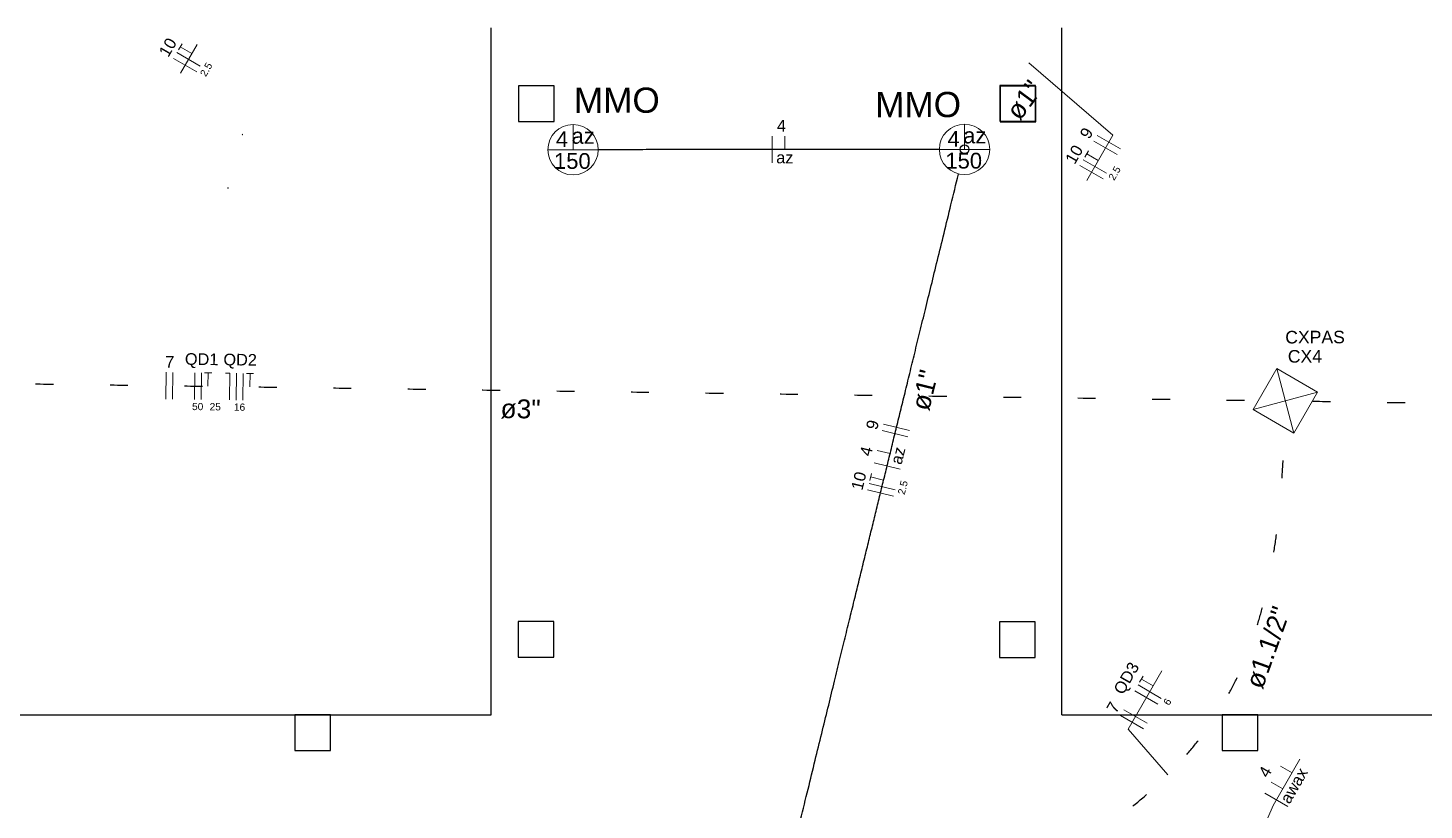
# Model space of a CAD drawing. Extents: x 210 to 779, y 61 to 241.
# Drawn here: x 473.08 to 480.91, y 138.89 to 143.28 of the extents above; entities that cross this region are included whole.
import ezdxf

# ---------------------------------------------------------------- set-up
doc = ezdxf.new("R2010")
doc.units = 0
doc.header["$LTSCALE"] = 2
for name, pattern in [('DASHED', [19.05, 12.7, -6.35]), ('DOT2', [3.175, 0, -3.175]), ('TRACEJADO_G', [0.375, 0.25, -0.125])]:
    doc.linetypes.add(name, pattern=pattern)
doc.layers.get('0').update_dxf_attribs({"linetype": 'CONTINUOUS'})
for name, color, linetype in [('A-PAREDE', 5, 'CONTINUOUS'), ('A-PISOS', 2, 'CONTINUOUS'), ('A-PISOS-CTEL', 2, 'TRACEJADO_G')]:
    doc.layers.add(name, color=color, linetype=linetype)
for name, color, linetype, lineweight in [('EL-Condutos', 4, 'CONTINUOUS', 30), ('EL-Fios', 9, 'CONTINUOUS', 20), ('EL-Pontos', 9, 'CONTINUOUS', 20), ('EL-Textos condutos', 7, 'CONTINUOUS', 20), ('EL-Textos fios', 7, 'CONTINUOUS', 20), ('EL-Textos pontos', 5, 'CONTINUOUS', 20), ('P-SIMBOL', 5, 'CONTINUOUS', 20)]:
    doc.layers.add(name, color=color, linetype=linetype, lineweight=lineweight)
doc.styles.add('Arial', font='arial.ttf')

# ---------------------------------------------------------------- blocks, each defined once
blk = doc.blocks.new('ADM')
at = {"layer": 'A-PAREDE', "color": 251}
for points in [[(7.3291, 2.6261), (7.3291, 2.4261), (7.5291, 2.4261), (7.5291, 2.6261)], [(10.0291, 2.624), (10.0291, 2.424), (10.2291, 2.424), (10.2291, 2.624)]]:
    blk.add_lwpolyline(points, close=True, dxfattribs=at)
at = {"layer": 'A-PISOS', "color": 251}
for p, q in [((7.175, -0.9), (7.175, 2.95)), ((10.375, -0.9), (10.375, 2.95))]:
    blk.add_line(p, q, dxfattribs=at)
at = {"layer": 'A-PISOS-CTEL', "color": 251, "linetype": 'DASHED', "ltscale": 150}
for p, q in [((0.9, -0.9), (7.175, -0.9)), ((10.375, -0.9), (16.65, -0.9))]:
    blk.add_line(p, q, dxfattribs=at)
for points in [[(7.3267, -0.378), (7.3267, -0.578), (7.5267, -0.578), (7.5267, -0.378)], [(10.0257, -0.3791), (10.0257, -0.5791), (10.2257, -0.5791), (10.2257, -0.3791)], [(6.075, -1.1), (6.275, -1.1), (6.275, -0.9), (6.075, -0.9)], [(11.275, -1.1), (11.475, -1.1), (11.475, -0.9), (11.275, -0.9)]]:
    blk.add_lwpolyline(points, close=True, dxfattribs=at)

msp = doc.modelspace()

# ---------------------------------------------------------------- linework, layer by layer
at = {"color": 8}
msp.add_lwpolyline([(478.5256, 142.9532), (478.5257, 142.7534), (478.7255, 142.7535), (478.7254, 142.9533), (478.5256, 142.9532)], close=True, dxfattribs=at)
for centre in [(474.2809, 142.6892), (474.2002, 142.3894), (474.2002, 142.3894)]:
    msp.add_arc(centre, 0.01, 240, 270, dxfattribs=at)
at = {"layer": 'EL-Condutos', "linetype": 'Continuous'}
msp.add_circle((478.3278, 142.5958), 0.025, dxfattribs=at)
for points in [[(478.1877, 142.5957), (478.0989, 142.5956), (478.0152, 142.5955), (477.9364, 142.5955), (477.862, 142.5954), (477.7916, 142.5953), (477.7249, 142.5953), (477.6616, 142.5952), (477.6012, 142.5952), (477.5433, 142.5951), (477.4877, 142.5951), (477.434, 142.595), (477.3817, 142.595), (477.3305, 142.5949), (477.2801, 142.5949), (477.23, 142.5948), (477.1799, 142.5948), (477.1295, 142.5948), (477.0783, 142.5947), (477.026, 142.5947), (476.9723, 142.5946), (476.9167, 142.5946), (476.8589, 142.5945), (476.7985, 142.5944), (476.7351, 142.5944), (476.6684, 142.5943), (476.5981, 142.5943), (476.5236, 142.5942), (476.4448, 142.5941), (476.3611, 142.594), (476.2723, 142.594)], [(477.4088, 138.8386), (477.4507, 139.0099), (477.49, 139.1707), (477.527, 139.3218), (477.5618, 139.464), (477.5945, 139.5979), (477.6254, 139.7244), (477.6547, 139.8441), (477.6825, 139.9578), (477.7091, 140.0663), (477.7345, 140.1703), (477.759, 140.2706), (477.7828, 140.3678), (477.8061, 140.4628), (477.8289, 140.5563), (477.8516, 140.6491), (477.8743, 140.7418), (477.8972, 140.8353), (477.9204, 140.9302), (477.9441, 141.0274), (477.9686, 141.1275), (477.994, 141.2314), (478.0205, 141.3397), (478.0483, 141.4532), (478.0775, 141.5727), (478.1084, 141.6989), (478.1411, 141.8326), (478.1758, 141.9744), (478.2127, 142.1252), (478.2519, 142.2857), (478.2937, 142.4566)]]:
    msp.add_spline(points, degree=3, dxfattribs=at)
at = {"layer": 'EL-Condutos', "linetype": 'DOT2', "ltscale": 0.05}
for points in [[(467.6915, 141.3542), (468.2857, 141.3462), (468.842, 141.3387), (469.3632, 141.3316), (469.852, 141.325), (470.3111, 141.3188), (470.7432, 141.313), (471.1512, 141.3075), (471.5376, 141.3023), (471.9054, 141.2973), (472.257, 141.2926), (472.5954, 141.288), (472.9232, 141.2836), (473.2432, 141.2793), (473.558, 141.275), (473.8705, 141.2708), (474.1833, 141.2666), (474.4992, 141.2623), (474.8209, 141.2579), (475.1511, 141.2535), (475.4926, 141.2489), (475.8481, 141.2441), (476.2202, 141.239), (476.6119, 141.2338), (477.0257, 141.2282), (477.4644, 141.2222), (477.9307, 141.2159), (478.4274, 141.2092), (478.9572, 141.2021), (479.5228, 141.1944), (480.1269, 141.1863)], [(480.2811, 141.1839), (480.5747, 141.1794), (480.85, 141.1752), (481.1085, 141.1713), (481.3513, 141.1676), (481.5799, 141.1641), (481.7954, 141.1608), (481.9992, 141.1577), (482.1925, 141.1547), (482.3767, 141.1519), (482.5532, 141.1492), (482.723, 141.1466), (482.8877, 141.1441), (483.0484, 141.1417), (483.2065, 141.1393), (483.3633, 141.1369), (483.52, 141.1345), (483.678, 141.1321), (483.8386, 141.1296), (484.003, 141.1271), (484.1726, 141.1245), (484.3486, 141.1218), (484.5324, 141.119), (484.7252, 141.1161), (484.9285, 141.113), (485.1433, 141.1097), (485.3711, 141.1062), (485.6132, 141.1025), (485.8708, 141.0986), (486.1453, 141.0944), (486.4379, 141.0899)], [(476.5771, 137.839), (476.8742, 137.9135), (477.1542, 137.9886), (477.4177, 138.0644), (477.6653, 138.1411), (477.8973, 138.2189), (478.1143, 138.298), (478.3168, 138.3785), (478.5054, 138.4607), (478.6804, 138.5447), (478.8424, 138.6306), (478.9919, 138.7187), (479.1295, 138.8091), (479.2555, 138.902), (479.3705, 138.9976), (479.475, 139.0961), (479.5695, 139.1976), (479.6546, 139.3023), (479.7306, 139.4104), (479.7981, 139.5221), (479.8576, 139.6375), (479.9096, 139.7568), (479.9546, 139.8803), (479.9932, 140.008), (480.0257, 140.1401), (480.0527, 140.2769), (480.0747, 140.4185), (480.0922, 140.5651), (480.1058, 140.7168), (480.1158, 140.8738), (480.1228, 141.0364)]]:
    msp.add_spline(points, degree=3, dxfattribs=at)
at = {"layer": 'EL-Fios'}
for p, q in [((474.0408, 143.0632), (473.9109, 143.1382)), ((473.9197, 143.1534), (473.9397, 143.188)), ((473.9946, 143.1332), (473.9297, 143.1707)), ((474.0221, 143.0307), (473.8922, 143.1057)), ((477.2488, 142.5198), (477.2487, 142.6698)), ((477.3198, 142.5949), (477.3197, 142.6699)), ((479.2022, 142.5986), (479.0723, 142.6736)), ((479.0028, 142.5531), (479.0228, 142.5878)), ((479.1835, 142.5662), (479.0536, 142.6412)), ((479.1052, 142.4305), (478.9753, 142.5055)), ((479.1239, 142.463), (478.994, 142.538)), ((479.0777, 142.533), (479.0128, 142.5705)), ((473.8489, 141.1961), (473.8509, 141.3461)), ((473.8864, 141.1955), (473.8884, 141.3455)), ((474.0088, 141.1939), (474.0108, 141.3439)), ((474.0463, 141.1934), (474.0483, 141.3434)), ((474.0658, 141.3431), (474.1058, 141.3426)), ((474.0848, 141.2679), (474.0858, 141.3429)), ((474.1833, 141.3416), (474.2083, 141.3412)), ((474.2062, 141.1912), (474.2083, 141.3412)), ((474.2437, 141.1907), (474.2458, 141.3407)), ((474.2812, 141.1902), (474.2832, 141.3402)), ((474.3008, 141.3399), (474.3408, 141.3394)), ((474.3197, 141.2647), (474.3208, 141.3397)), ((478.0107, 140.984), (477.865, 141.0197)), ((478.0197, 141.0205), (477.8739, 141.0561)), ((477.9105, 140.89), (477.8377, 140.9078)), ((477.9665, 140.8032), (477.8208, 140.8388)), ((477.9382, 140.6875), (477.7925, 140.7231)), ((477.7967, 140.7401), (477.8062, 140.779)), ((477.8743, 140.7418), (477.8014, 140.7596)), ((477.9293, 140.6511), (477.7836, 140.6867)), ((479.31, 139.6083), (479.33, 139.6429)), ((479.3849, 139.5881), (479.32, 139.6256)), ((479.4124, 139.4857), (479.2825, 139.5607)), ((479.4311, 139.5181), (479.3012, 139.5931)), ((479.3512, 139.3796), (479.2213, 139.4546)), ((479.3324, 139.3471), (479.2025, 139.4221)), ((480.1644, 139.1011), (480.0995, 139.1386)), ((480.1416, 138.9116), (480.0117, 138.9866)), ((480.1122, 139.0106), (480.0472, 139.0481))]:
    msp.add_line(p, q, dxfattribs=at)
at = {"layer": 'EL-Pontos', "linetype": 'Continuous'}
msp.add_circle((478.3278, 142.5958), 0.025, dxfattribs=at)
at = {"layer": 'EL-Textos fios'}
for p, q in [((474.0234, 143.183), (473.9306, 143.0223)), ((478.6882, 143.0811), (479.1599, 142.6753)), ((479.1599, 142.6753), (479.0137, 142.4221)), ((479.2448, 139.3454), (479.4339, 139.6729)), ((479.4682, 139.0893), (479.2448, 139.3454)), ((480.0579, 138.9167), (480.2082, 139.1769)), ((479.9659, 138.7055), (480.0579, 138.9167))]:
    msp.add_line(p, q, dxfattribs=at)
at = {"layer": 'P-SIMBOL'}
for p, q in [((476.1323, 142.5938), (476.1323, 142.7351)), ((478.3278, 142.5958), (478.3278, 142.7371)), ((475.9911, 142.5938), (476.2736, 142.5938)), ((478.1865, 142.5958), (478.469, 142.5958)), ((479.9459, 141.1378), (480.0784, 141.3673)), ((480.0784, 141.3673), (480.3079, 141.2348)), ((480.0784, 141.3673), (480.1754, 141.0053)), ((479.9459, 141.1378), (480.3079, 141.2348)), ((480.1754, 141.0053), (480.3079, 141.2348)), ((479.9459, 141.1378), (480.1754, 141.0053))]:
    msp.add_line(p, q, dxfattribs=at)
for centre in [(476.1323, 142.5938), (478.3278, 142.5958)]:
    msp.add_circle(centre, 0.1412, dxfattribs=at)

# ---------------------------------------------------------------- block references
msp.add_blockref('ADM', (468.4977, 140.3267))

# ---------------------------------------------------------------- texts
at = {"layer": 'EL-Textos condutos', "char_height": 0.1059, "attachment_point": 8, "line_spacing_factor": 0.798, "style": 'Arial'}
for s, insert, width, rotation in [('ø1"', (478.707, 142.8399), 0.38124, 53.40526), ('ø1"', (478.1578, 141.2334), 0.38124, 76.25481), ('ø3"', (475.8375, 141.0855), 0.38124, 359.22637), ('ø1.1/2"', (480.0804, 139.7851), 0.88956, 70.31897)]:
    msp.add_mtext(s, dxfattribs=dict(at, insert=insert, width=width, rotation=rotation))
at = {"layer": 'EL-Textos fios', "attachment_point": 8, "line_spacing_factor": 0.798, "style": 'Arial'}
for s, insert, char_height, width, rotation in [('10', (473.8883, 143.1514), 0.06531, 0.156732, 60), ('2.5', (474.0929, 143.0333), 0.04059, 0.146142, 60), ('4', (477.3009, 142.6957), 0.0653, 0.078366, 0.05227), ('9', (479.0406, 142.6703), 0.0653, 0.078366, 60), ('10', (478.9716, 142.5508), 0.06531, 0.156732, 60), ('az', (477.32, 142.5167), 0.06531, 0.156732, 0.05227), ('2.5', (479.1871, 142.4518), 0.04059, 0.146142, 60), ('7', (473.8702, 141.3719), 0.0653, 0.078366, 359.22721), ('QD1', (474.0488, 141.3692), 0.06531, 0.235098, 359.22721), ('QD2', (474.2648, 141.3663), 0.06531, 0.235098, 359.22721), ('50', (474.0269, 141.1334), 0.04059, 0.097428, 359.22721), ('25', (474.1254, 141.132), 0.04059, 0.097428, 359.22721), ('16', (474.2617, 141.1301), 0.04059, 0.097428, 359.22721), ('9', (477.8441, 141.0442), 0.0653, 0.078366, 76.25481), ('4', (477.8081, 140.8958), 0.0653, 0.078366, 76.25481), ('az', (477.9867, 140.8712), 0.06531, 0.156732, 76.25481), ('10', (477.7674, 140.7294), 0.06531, 0.156732, 76.25481), ('2.5', (478.0018, 140.6948), 0.04059, 0.146142, 76.25481), ('QD3', (479.2789, 139.6061), 0.06531, 0.235098, 60), ('7', (479.1894, 139.4511), 0.0653, 0.078366, 60), ('6', (479.4834, 139.4881), 0.0406, 0.048714, 60), ('4', (480.0416, 139.0902), 0.0653, 0.078366, 60), ('ax', (480.2326, 139.0619), 0.06531, 0.156732, 60), ('aw', (480.1803, 138.9714), 0.06531, 0.156732, 60)]:
    msp.add_mtext(s, dxfattribs=dict(at, insert=insert, char_height=char_height, width=width, rotation=rotation))
at = {"layer": 'EL-Textos pontos', "attachment_point": 8, "line_spacing_factor": 0.798, "style": 'Arial'}
for s, insert, char_height, width, rotation in [('MMO', (476.3777, 142.7988), 0.1412, 0.16944, 0.09153), ('MMO', (478.0674, 142.7744), 0.1412, 0.16944, 0.09153), ('4', (476.0705, 142.6091), 0.0882, 0.1059, 0.00007), ('az', (476.1889, 142.6261), 0.08825, 0.2118, 0.00007), ('4', (478.2666, 142.6111), 0.0882, 0.1059, 0.00007), ('az', (478.385, 142.6281), 0.08825, 0.2118, 0.00007), ('150', (476.1284, 142.4855), 0.08825, 0.3177, 0.00007), ('150', (478.3232, 142.4871), 0.08825, 0.3177, 0.00007), ('CXPAS', (480.2937, 141.5071), 0.0706, 0.67776, 0.17748), ('CX4', (480.2369, 141.3994), 0.0706, 0.67776, 0.17748)]:
    msp.add_mtext(s, dxfattribs=dict(at, insert=insert, char_height=char_height, width=width, rotation=rotation))

doc.saveas('drawing.dxf')
